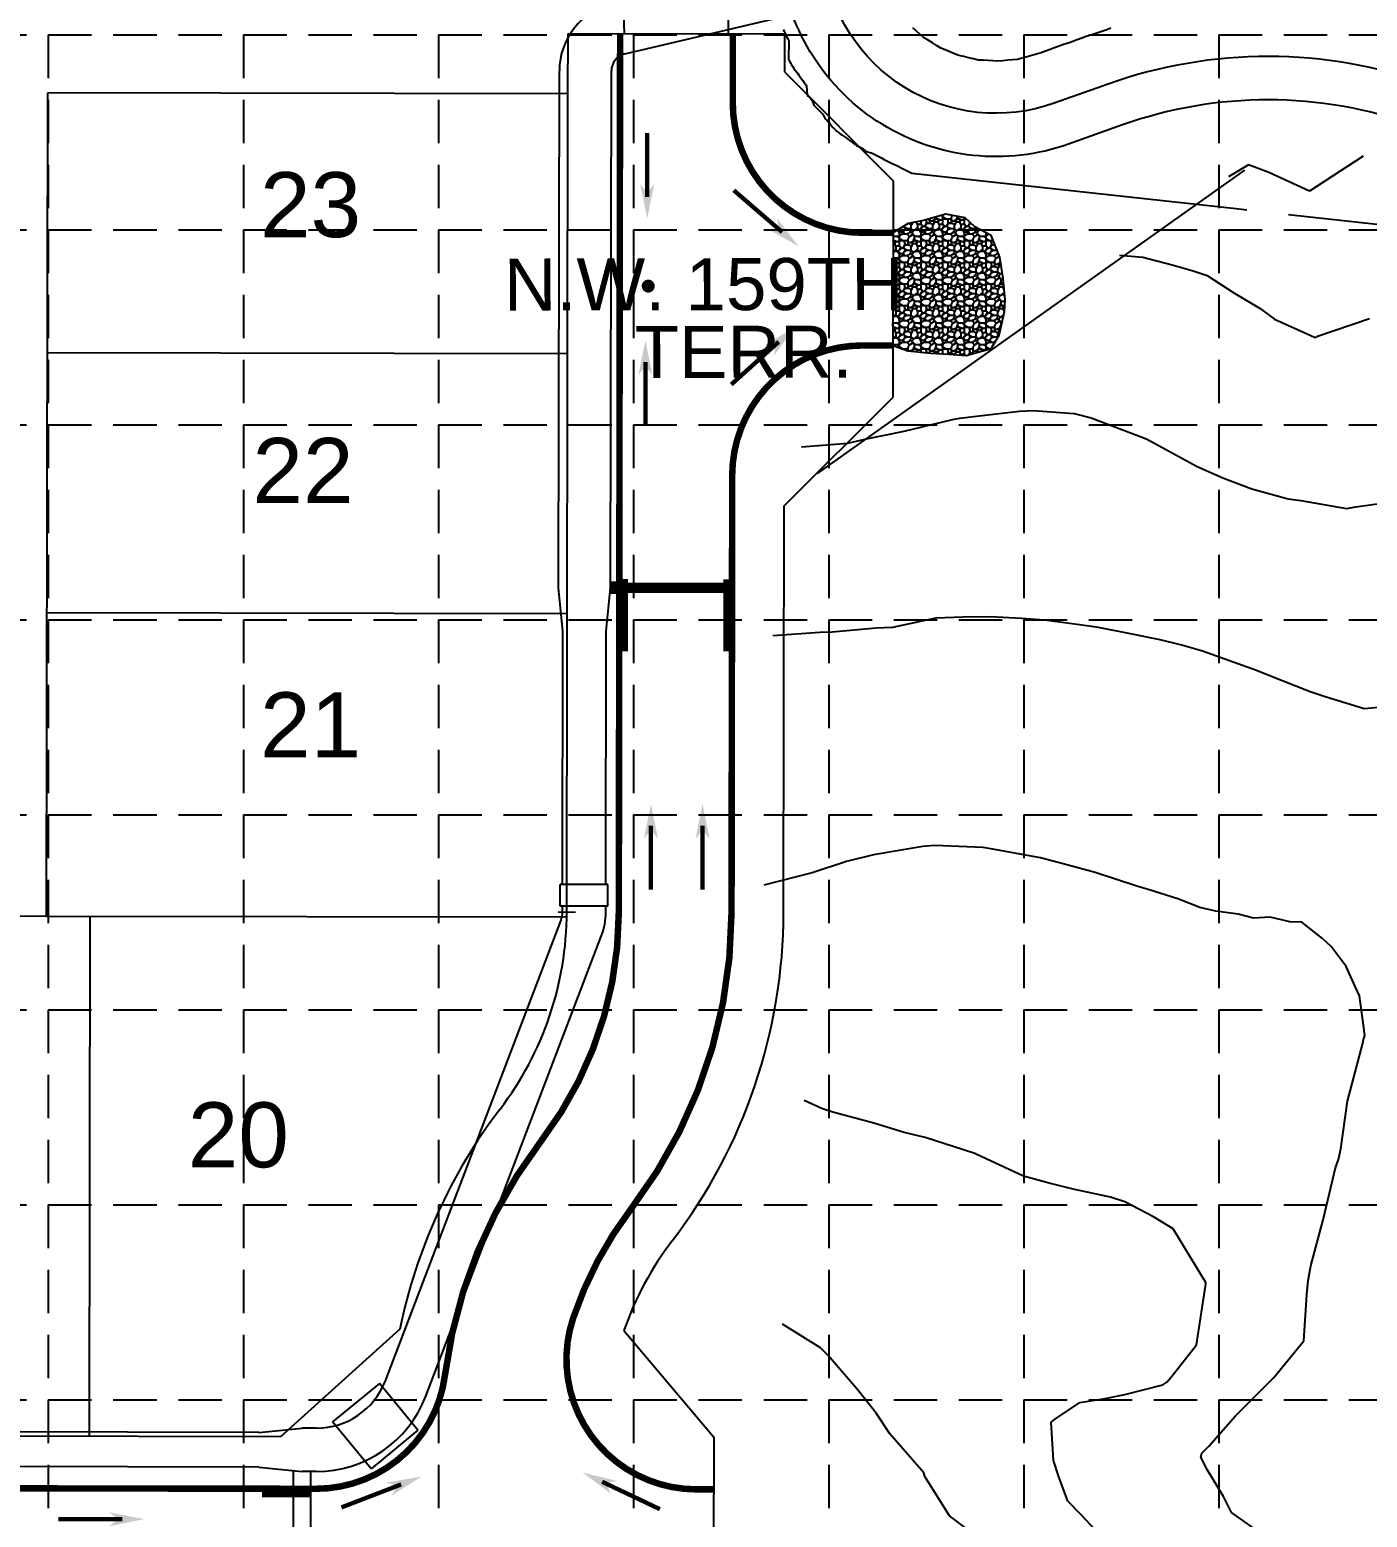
# Model space of a CAD drawing. Extents: x 626 to 3511, y 2890 to 4695.
# Drawn here: x 1974.4 to 2282.9, y 3990.4 to 4333.6 of the extents above; entities that cross this region are included whole.
import ezdxf
from ezdxf.enums import TextEntityAlignment as Align

# ---------------------------------------------------------------- set-up
doc = ezdxf.new("R2010")
doc.units = 0
doc.header["$LTSCALE"] = 100
doc.header["$MEASUREMENT"] = 0
doc.linetypes.add('HIDDEN', pattern=[0.375, 0.25, -0.125])
doc.layers.get('0').update_dxf_attribs({"linetype": 'CONTINUOUS'})
for name, color, linetype in [('$-BNDY', 6, 'CONTINUOUS'), ('$-LOTS', 4, 'CONTINUOUS'), ('DG-PIDX_CONTOURS', 5, 'CONTINUOUS'), ('DG-XCONTOURS', 9, 'CONTINUOUS'), ('DG-XIDX_CONTOURS', 2, 'CONTINUOUS'), ('FG-STNAME', 5, 'CONTINUOUS'), ('GRID', 254, 'HIDDEN'), ('P-P', 3, 'CONTINUOUS'), ('PDG-ARROWS', 250, 'CONTINUOUS'), ('PSW-LOTNUM', 7, 'CONTINUOUS'), ('PSWDGC-NEW_STORM', 2, 'CONTINUOUS'), ('PSWDGC-PAVING', 3, 'CONTINUOUS'), ('PSWDGC-POND', 2, 'CONTINUOUS'), ('PSWG-RIPRAP', 9, 'CONTINUOUS')]:
    doc.layers.add(name, color=color, linetype=linetype)
doc.layers.get('0').freeze()
doc.styles.get("Standard").update_dxf_attribs({"font": 'ARIAL.TTF'})

# ---------------------------------------------------------------- blocks, each defined once
blk = doc.blocks.new('A$C11115995')
at = {"const_width": 1}
blk.add_lwpolyline([(1.63, 19.75), (1.63, 5)], dxfattribs=at)
blk.add_solid([(1.63, 0), (0, 8), (3.25, 8), (1.63, 6)])

msp = doc.modelspace()

# ---------------------------------------------------------------- hatches: boundary and pattern name
at = {"layer": 'PSWG-RIPRAP'}
h = msp.add_hatch(dxfattribs=at)
h.set_pattern_fill('RIPRAP', color=1, scale=5, style=0, pattern_type=2)
h.set_pattern_definition([(0, (0.25, 0), (5, 5), [1.5, -1.75, 0.25, -1.5]), (0, (2.25, 1), (5, 5), [0.25, -1.25, 1, -2.5]), (0, (3, 1.25), (5, 5), [0.25, -4.75]), (0, (0.75, 1.5), (5, 5), [1, -4]), (0, (0.25, 2), (5, 5), [0.5, -4.5]), (0, (3.75, 2.5), (5, 5), [0.5, -0.25, 0.25, -4]), (0, (1.75, 2.75), (5, 5), [0.75, -4.25]), (0, (0.5, 3.25), (5, 5), [0.5, -4.5]), (0, (2.5, 3.75), (5, 5), [0.25, -1.5, 0.75, -2.5]), (0, (1.5, 4), (5, 5), [0.5, -4.5]), (0, (3.25, 4.25), (5, 5), [0.5, -4.5]), (0, (2.25, 4.5), (5, 5), [0.5, -4.5]), (0, (4.25, 4.75), (5, 5), [0.5, -4.5]), (90, (0, 0), (-5, 5), [1, -0.25, 0.5, -2, 1, -0.25]), (90, (0.25, 3.25), (-5, 5), [0.25, -4.75]), (90, (1, 1.75), (-5, 5), [0.5, -1, 0.25, -3.25]), (90, (1.25, 2.5), (-5, 5), [0.5, -1, 0.75, -2.75]), (90, (2, 1.25), (-5, 5), [0.25, -2.5, 0.5, -0.25, 0.5, -1]), (90, (2.25, 0.75), (-5, 5), [0.25, -4.75]), (90, (2.75, 2.25), (-5, 5), [0.25, -0.25, 0.75, -3.75]), (90, (3, 1.5), (-5, 5), [0.5, -2, 0.25, -0.25, 0.25, -1.75]), (90, (3.5, 0.25), (-5, 5), [0.75, -4.25]), (90, (4, 4), (-5, 5), [0.25, -0.25, 0.25, -4.25]), (90, (4.25, 2.75), (-5, 5), [0.75, -4.25]), (90, (4.875, 2.375), (-5, 5), [0.25, -4.75]), (45, (1.75, 0), (6e-16, 5), [0.35355, -6.717518]), (45, (1.25, 4.75), (6e-16, 5), [0.35355, -1.06065, 1.06065, -4.5962178]), (45, (1.75, 4), (6e-16, 5), [0.7071, -1.767767, 0.35355, -4.2426508]), (45, (2.75, 3.75), (6e-16, 5), [0.7071, -2.474875, 0.35355, -3.5355428]), (45, (0.75, 1.5), (6e-16, 5), [0.35355, -6.717518]), (45, (2, 1.5), (6e-16, 5), [1.06066, -6.010408]), (45, (3, 2), (6e-16, 5), [0.35355, -2.12132, 0.35355, -4.2426478]), (45, (3.75, 2.5), (6e-16, 5), [0.7071, -6.363968]), (45, (4.75, 2.5), (6e-16, 5), [0.7071, -6.363968]), (45, (4.75, 1), (6e-16, 5), [0.35355, -6.717518]), (45, (4.25, 3.5), (6e-16, 5), [0.35355, -6.717518]), (45, (3.75, 4.25), (6e-16, 5), [0.35355, -6.717518]), (45, (4.75, 4.75), (6e-16, 5), [0.35355, -6.717518]), (45, (0, 4.75), (6e-16, 5), [0.35355, -6.717518]), (45, (2.5, 2.75), (6e-16, 5), [0.35355, -6.717518]), (45, (3, 4.75), (6e-16, 5), [0.35355, -2.474875, 0.35355, -3.8890928]), (45, (0.75, 2), (6e-16, 5), [0.7071, -6.363968]), (45, (0.75, 3.25), (6e-16, 5), [1.06065, -6.010418]), (135, (0.25, 2), (-5, 6e-16), [0.53035, -6.540718]), (135, (3, 1.75), (-5, 6e-16), [0.35355, -6.717518]), (135, (4.5, 2.5), (-5, 6e-16), [0.35355, -6.717518]), (135, (2.75, 3.5), (-5, 6e-16), [0.35355, -6.717518]), (135, (3, 4.25), (-5, 6e-16), [0.35355, -6.717518]), (135, (2.25, 4.5), (-5, 6e-16), [0.35355, -6.717518]), (135, (3.25, 4.25), (-5, 6e-16), [0.35355, -6.717518]), (135, (0.25, 1.25), (-5, 6e-16), [0.35355, -6.717518]), (135, (1.25, 3), (-5, 6e-16), [0.35355, -6.717518]), (135, (1.25, 1.5), (-5, 6e-16), [0.7071, -6.363968]), (135, (2.25, 1), (-5, 6e-16), [0.7071, -6.363968]), (135, (4.25, 3.75), (-5, 6e-16), [0.7071, -6.363968]), (135, (2.75, 2.5), (-5, 6e-16), [0.35355, -6.717518]), (135, (3.5, 1), (-5, 6e-16), [0.7071, -4.24264, 0.35355, -1.7677778]), (135, (0.5, 3.25), (-5, 6e-16), [0.7071, -1.4142135, 0.7071, -4.2426543]), (135, (0, 0.5), (-5, 6e-16), [0.707, -1.768, 0.707, -1.768, 0.3535, -1.7675678]), (26.56505, (1.75, 1.5), (5, 3e-10), [1.118, -0.559, 0.559, -8.94434]), (26.56505, (2.5, 4.5), (5, 3e-10), [1.118, -10.06234]), (26.56505, (2.5, 1), (5, 3e-10), [0.559, -10.62134]), (26.56505, (0.25, 1.25), (5, 3e-10), [0.559, -10.62134]), (26.56505, (1.25, 2.5), (5, 3e-10), [0.559, -10.62134]), (26.56505, (0.25, 3), (5, 3e-10), [0.559, -10.62134]), (63.43495, (1, 3.5), (3e-10, 5), [0.559, -10.62134]), (63.43495, (2.75, 3.5), (3e-10, 5), [0.559, -10.62134]), (63.43495, (3.25, 0), (3e-10, 5), [0.559, -10.62134]), (63.43495, (0, 2.75), (3e-10, 5), [0.559, -10.62134]), (63.43495, (2, 0.25), (3e-10, 5), [0.559, -3.913, 0.559, -6.14934]), (116.56505, (1.25, 4.5), (-3e-10, 5), [0.559, -10.62134]), (116.56505, (4.25, 3.5), (-3e-10, 5), [0.559, -10.62134]), (116.56505, (2, 4.5), (-3e-10, 5), [0.559, -10.62134]), (116.56505, (0, 1.75), (-3e-10, 5), [0.559, -10.62134]), (153.43495, (3.75, 1), (-5, 3e-10), [0.559, -10.62134]), (153.43495, (4.75, 2.25), (-5, 3e-10), [0.559, -10.62134]), (153.43495, (1.75, 2.75), (-5, 3e-10), [0.559, -10.62134]), (153.43495, (2.5, 3.75), (-5, 3e-10), [0.559, -10.62134]), (153.43495, (4.25, 4.75), (-5, 3e-10), [0.559, -10.62134]), (153.43495, (0.75, 0), (-5, 3e-10), [0.8385, -10.34184])])
edge = h.paths.add_edge_path()
edge.add_line((2173.49, 4260.74), (2176.94, 4259.52))
edge.add_line((2176.94, 4259.52), (2182.28, 4258.99))
edge.add_line((2182.28, 4258.99), (2186.42, 4258.72))
edge.add_line((2186.42, 4258.72), (2190.43, 4258.45))
edge.add_line((2190.43, 4258.45), (2196.18, 4260.06))
edge.add_line((2196.18, 4260.06), (2198.05, 4263.13))
edge.add_line((2198.05, 4263.13), (2199.25, 4268.6))
edge.add_line((2199.25, 4268.6), (2199.39, 4271.27))
edge.add_line((2199.39, 4271.27), (2198.98, 4276.21))
edge.add_line((2198.98, 4276.21), (2198.18, 4281.15))
edge.add_line((2198.18, 4281.15), (2196.18, 4286.09))
edge.add_line((2196.18, 4286.09), (2192.44, 4288.09))
edge.add_line((2192.44, 4288.09), (2190.17, 4290.23))
edge.add_line((2190.17, 4290.23), (2185.76, 4291.03))
edge.add_line((2185.76, 4291.03), (2180.54, 4289.56))
edge.add_line((2180.54, 4289.56), (2177.07, 4288.89))
edge.add_line((2177.07, 4288.89), (2173.53, 4286.74))

# ---------------------------------------------------------------- linework, layer by layer
at = {"layer": '$-BNDY', "color": 7}
for p, q in [((2098.58, 4318.85), (2098.6, 4332.76)), ((2098.6, 4332.76), (2148.6, 4332.68)), ((2148.59, 4323.78), (2148.6, 4332.68)), ((2148.59, 4323.78), (2173.55, 4298.74)), ((1978.29, 4129.03), (1978.58, 4319.03)), ((2098.58, 4318.85), (1978.58, 4319.03)), ((2173.55, 4298.74), (2173.47, 4248.74)), ((2148.44, 4223.78), (2173.47, 4248.74)), ((2148.3, 4129.89), (2148.44, 4223.78)), ((1978.29, 4129.03), (878.29, 4130.68)), ((2111.48, 4033.48), (2132.27, 4008.8)), ((2132.2, 3958.8), (2132.27, 4008.8))]:
    msp.add_line(p, q, dxfattribs=at)
for centre, radius, start, end in [((2023.3, 4130.07), 125, 322.645, 359.9139), ((2182.27, 4008.72), 75, 142.645, 160.7258)]:
    msp.add_arc(centre, radius, start, end, dxfattribs=at)
at = {"layer": '$-LOTS', "color": 7}
for p, q in [((2098.3, 4129.96), (2098.58, 4318.85)), ((2098.49, 4258.85), (1978.49, 4259.03)), ((2098.4, 4198.85), (1978.4, 4199.03)), ((2098.29, 4128.85), (1978.29, 4129.03)), ((1988.29, 4129.02), (1988.11, 4009.02)), ((2100.3, 4129.94), (2096.3, 4129.98)), ((2059.81, 4033.78), (2032.27, 4008.95)), ((2032.27, 4008.95), (953.11, 4010.57))]:
    msp.add_line(p, q, dxfattribs=at)
for centre, radius, start, end in [((2023.3, 4130.07), 75, 322.645, 359.9139), ((2182.27, 4008.72), 125, 142.645, 168.4355)]:
    msp.add_arc(centre, radius, start, end, dxfattribs=at)
at = {"layer": 'DG-PIDX_CONTOURS', "color": 43}
for points, elevation in [([(2148.2, 4333.68), (2148.42, 4333.25), (2148.42, 4333.24), (2148.64, 4332.81), (2148.64, 4332.8), (2148.86, 4332.38), (2148.87, 4332.36), (2148.87, 4332.35), (2149.09, 4331.92), (2149.09, 4331.91), (2149.31, 4331.49), (2149.32, 4331.47), (2149.53, 4331.05), (2149.54, 4331.04), (2149.45, 4326.81), (2149.46, 4326.8), (2149.67, 4326.37), (2149.68, 4326.37), (2149.89, 4325.93), (2149.9, 4325.93), (2150.12, 4325.5), (2150.12, 4325.49), (2150.12, 4325.49), (2150.41, 4325.09), (2150.41, 4325.09), (2150.69, 4324.7), (2150.7, 4324.69), (2150.98, 4324.3), (2150.98, 4324.29), (2150.99, 4324.29), (2151.27, 4323.9), (2151.27, 4323.89), (2151.56, 4323.5), (2151.56, 4323.49), (2151.84, 4323.1), (2151.85, 4323.1), (2151.85, 4323.09), (2152.13, 4322.7), (2152.14, 4322.69), (2152.42, 4322.3), (2152.42, 4322.3), (2152.71, 4321.9), (2152.71, 4321.9), (2152.71, 4321.89), (2153, 4321.5), (2153, 4321.5), (2153.28, 4321.1), (2153.29, 4321.1), (2153.57, 4320.7), (2153.58, 4320.7), (2153.63, 4319.52), (2153.78, 4318.75), (2153.85, 4318.36), (2153.86, 4318.36), (2154.2, 4318.01), (2154.2, 4318.01), (2154.55, 4317.66), (2154.55, 4317.66), (2154.89, 4317.31), (2154.89, 4317.31), (2155.29, 4316.2), (2155.29, 4316.18), (2155.64, 4315.84), (2155.64, 4315.84), (2155.98, 4315.49), (2155.99, 4315.49), (2156.33, 4315.14), (2156.67, 4314.8), (2156.67, 4314.8), (2157.01, 4314.45), (2157.02, 4314.45), (2157.36, 4314.1), (2157.37, 4314.09), (2157.92, 4313.07), (2157.93, 4313.04), (2158.27, 4312.7), (2158.28, 4312.7), (2158.61, 4312.36), (2158.62, 4312.35), (2158.96, 4312.01), (2158.98, 4311.99), (2159.67, 4311.07), (2159.69, 4311.04), (2159.72, 4311.02), (2160.54, 4310.22), (2160.57, 4310.19), (2160.95, 4309.91), (2160.97, 4309.9), (2161.35, 4309.62), (2161.36, 4309.61), (2161.74, 4309.33), (2161.78, 4309.31), (2162.71, 4308.66), (2162.75, 4308.63), (2163.13, 4308.35), (2163.15, 4308.34), (2163.53, 4308.06), (2163.55, 4308.05), (2163.92, 4307.78), (2164.3, 4307.5), (2164.32, 4307.49), (2164.69, 4307.21), (2164.71, 4307.2), (2165.09, 4306.92), (2165.14, 4306.9), (2166.14, 4306.42), (2166.2, 4306.39), (2166.57, 4306.11), (2166.6, 4306.1), (2166.97, 4305.82), (2166.99, 4305.81), (2167.36, 4305.54), (2167.43, 4305.52), (2168.48, 4305.21), (2168.56, 4305.19), (2169.17, 4304.88), (2170.9, 4304.02), (2171.53, 4303.7), (2173.23, 4302.85), (2174.72, 4302.1), (2175.57, 4301.68), (2177.91, 4300.51), (2215.29, 4296.41), (2252.67, 4292.32), (2255.12, 4292.05)], 1140), ([(2223.81, 4333.93), (2222.64, 4333.54), (2221.47, 4333.15), (2220.3, 4332.76), (2219.13, 4332.38), (2218.1, 4332.01), (2217.06, 4331.64), (2216.02, 4331.27), (2214.98, 4330.9), (2213.94, 4330.53), (2212.9, 4330.16), (2211.86, 4329.79), (2210.82, 4329.42), (2209.78, 4329.05), (2208.74, 4328.68), (2207.7, 4328.31), (2206.66, 4327.94), (2205.56, 4327.65), (2204.46, 4327.36), (2203.36, 4327.06), (2202.26, 4326.77), (2201.13, 4326.66), (2200, 4326.55), (2198.86, 4326.44), (2197.73, 4326.33), (2196.6, 4326.4), (2195.46, 4326.47), (2194.33, 4326.55), (2193.19, 4326.62), (2192.08, 4326.88), (2190.98, 4327.14), (2189.87, 4327.39), (2188.76, 4327.65), (2187.71, 4328.08), (2186.66, 4328.52), (2185.6, 4328.95), (2184.55, 4329.38), (2183.59, 4329.98), (2182.62, 4330.58), (2181.65, 4331.18), (2180.68, 4331.77), (2179.82, 4332.52), (2178.97, 4333.27), (2178.11, 4334.01)], 1135), ([(2264.79, 4290.99), (2290.04, 4288.22), (2327.42, 4284.13)], 1140)]:
    msp.add_lwpolyline(points, dxfattribs=dict(at, elevation=elevation))
at = {"layer": 'DG-XCONTOURS', "color": 43}
for p, q in [((2281.99, 4304.45, 1139), (2269.59, 4296.39, 1139)), ((2156.11, 4231.22), (2254.71, 4301.19)), ((2255.5, 4302.43, 1139), (2250.94, 4299.68, 1139)), ((2260.24, 4300.66, 1139), (2255.5, 4302.43, 1139)), ((2269.58, 4296.38, 1139), (2260.24, 4300.66, 1139)), ((2269.59, 4296.39, 1139), (2269.58, 4296.38, 1139)), ((2269.58, 4296.38, 1139), (2269.58, 4296.38, 1139)), ((2202.73, 4245.56, 1141), (2205.93, 4245.74, 1141)), ((2205.93, 4245.74, 1141), (2215.33, 4245.09, 1141)), ((2176.08, 4240.99, 1141), (2187.26, 4243.68, 1141)), ((2187.26, 4243.68, 1141), (2188.93, 4243.95, 1141)), ((2188.93, 4243.95, 1141), (2193.38, 4244.49, 1141)), ((2193.38, 4244.49, 1141), (2202.73, 4245.56, 1141)), ((2215.33, 4245.09, 1141), (2219.28, 4244.09, 1141)), ((2219.28, 4244.09, 1141), (2231.8, 4239.31, 1141)), ((2163.09, 4238.23, 1141), (2167.04, 4239.12, 1141)), ((2167.04, 4239.12, 1141), (2176.08, 4240.99, 1141)), ((2231.8, 4239.31, 1141), (2232.11, 4239.15, 1141)), ((2232.11, 4239.15, 1141), (2232.67, 4238.85, 1141)), ((2232.67, 4238.85, 1141), (2243.71, 4232.81, 1141)), ((2152.41, 4237.4, 1141), (2163.09, 4238.23, 1141)), ((2243.71, 4232.81, 1141), (2249.65, 4230.22, 1141)), ((2249.65, 4230.22, 1141), (2256.33, 4227.64, 1141)), ((2256.33, 4227.64, 1141), (2264.69, 4225.39, 1141)), ((2264.69, 4225.39, 1141), (2267.61, 4224.97, 1141)), ((2280.27, 4223.5, 1141), (2294.01, 4225.48, 1141)), ((2267.61, 4224.97, 1141), (2278.14, 4223.15, 1141)), ((2278.14, 4223.15, 1141), (2280.27, 4223.5, 1141)), ((2183.4, 4197.82, 1142), (2173.43, 4195.69, 1142)), ((2189.63, 4198.04, 1142), (2183.4, 4197.82, 1142)), ((2195.92, 4198.12, 1142), (2189.63, 4198.04, 1142)), ((2203.19, 4197.74, 1142), (2195.92, 4198.12, 1142)), ((2208.45, 4197.37, 1142), (2203.19, 4197.74, 1142)), ((2156.63, 4194.53, 1142), (2145.79, 4193.79, 1142)), ((2159.53, 4194.63, 1142), (2156.63, 4194.53, 1142)), ((2169.62, 4195.49, 1142), (2159.53, 4194.63, 1142)), ((2173.43, 4195.69, 1142), (2169.62, 4195.49, 1142)), ((2216.02, 4196.38, 1142), (2208.45, 4197.37, 1142)), ((2220.96, 4195.67, 1142), (2216.02, 4196.38, 1142)), ((2228.3, 4194.22, 1142), (2220.96, 4195.67, 1142)), ((2235.18, 4192.82, 1142), (2228.3, 4194.22, 1142)), ((2240.17, 4191.63, 1142), (2235.18, 4192.82, 1142)), ((2244.91, 4190.22, 1142), (2240.17, 4191.63, 1142)), ((2256.3, 4186.13, 1142), (2244.91, 4190.22, 1142)), ((2257.34, 4185.73, 1142), (2256.3, 4186.13, 1142)), ((2260.24, 4184.58, 1142), (2257.34, 4185.73, 1142)), ((2269.72, 4180.84, 1142), (2260.24, 4184.58, 1142)), ((2273.01, 4179.73, 1142), (2269.72, 4180.84, 1142)), ((2282.24, 4176.94, 1142), (2273.01, 4179.73, 1142)), ((2286.29, 4177.32, 1142), (2282.24, 4176.94, 1142)), ((2169.03, 4143.22, 1143), (2162.8, 4141.67, 1143)), ((2180.44, 4145.18, 1143), (2169.03, 4143.22, 1143)), ((2183.15, 4145.41, 1143), (2180.44, 4145.18, 1143)), ((2194.22, 4144.88, 1143), (2183.15, 4145.41, 1143)), ((2196.12, 4144.61, 1143), (2194.22, 4144.88, 1143)), ((2207.57, 4142.56, 1143), (2196.12, 4144.61, 1143)), ((2162.8, 4141.67, 1143), (2154.91, 4139.08, 1143)), ((2212.79, 4141.14, 1143), (2207.57, 4142.56, 1143)), ((2220.16, 4139.14, 1143), (2212.79, 4141.14, 1143)), ((2154.91, 4139.08, 1143), (2143.71, 4136.21, 1143)), ((2229.77, 4135.97, 1143), (2220.16, 4139.14, 1143)), ((2232.39, 4135.21, 1143), (2229.77, 4135.97, 1143)), ((2239.25, 4133.06, 1143), (2232.39, 4135.21, 1143)), ((2244.29, 4131.04, 1143), (2239.25, 4133.06, 1143)), ((2247.98, 4130.22, 1143), (2244.29, 4131.04, 1143)), ((2253.18, 4129.5, 1143), (2247.98, 4130.22, 1143)), ((2256.72, 4128.6, 1143), (2253.18, 4129.5, 1143)), ((2260.53, 4128.82, 1143), (2256.72, 4128.6, 1143)), ((2265.05, 4127.77, 1143), (2260.53, 4128.82, 1143)), ((2267.82, 4127.7, 1143), (2265.05, 4127.77, 1143)), ((2272.62, 4123.91, 1143), (2267.82, 4127.7, 1143)), ((2274.6, 4122.04, 1143), (2272.62, 4123.91, 1143)), ((2278.05, 4117.47, 1143), (2274.6, 4122.04, 1143)), ((2280.2, 4112.67, 1143), (2278.05, 4117.47, 1143)), ((2281.17, 4110.71, 1143), (2280.2, 4112.67, 1143)), ((2282.03, 4103.9, 1143), (2281.17, 4110.71, 1143)), ((2282.4, 4101.57, 1143), (2282.03, 4103.9, 1143)), ((2282.04, 4100.61, 1143), (2282.4, 4101.57, 1143)), ((2278.39, 4086.41, 1143), (2281.87, 4099.79, 1143)), ((2281.87, 4099.79, 1143), (2282.04, 4100.61, 1143)), ((2157.31, 4084.6, 1144), (2153.03, 4086.52, 1144)), ((2159.65, 4083.82, 1144), (2157.31, 4084.6, 1144)), ((2276.81, 4075.36, 1143), (2278.39, 4086.41, 1143)), ((2169.14, 4081.29, 1144), (2159.65, 4083.82, 1144)), ((2176.15, 4079.15, 1144), (2169.14, 4081.29, 1144)), ((2180.99, 4078.01, 1144), (2176.15, 4079.15, 1144)), ((2192.15, 4074.37, 1144), (2180.99, 4078.01, 1144)), ((2192.61, 4074.22, 1144), (2192.15, 4074.37, 1144)), ((2192.85, 4074.1, 1144), (2192.61, 4074.22, 1144)), ((2203.62, 4069.09, 1144), (2192.85, 4074.1, 1144)), ((2276.28, 4072.96, 1143), (2276.81, 4075.36, 1143)), ((2272.79, 4059.04, 1143), (2275.59, 4070.98, 1143)), ((2275.59, 4070.98, 1143), (2276.28, 4072.96, 1143)), ((2209.58, 4067.49, 1144), (2203.62, 4069.09, 1144)), ((2215.09, 4066.04, 1144), (2209.58, 4067.49, 1144)), ((2223.74, 4064.24, 1144), (2215.09, 4066.04, 1144)), ((2227.04, 4063.19, 1144), (2223.74, 4064.24, 1144)), ((2233.65, 4059.69, 1144), (2227.04, 4063.19, 1144)), ((2238.19, 4056.94, 1144), (2233.65, 4059.69, 1144)), ((2244.73, 4046.16, 1144), (2238.19, 4056.94, 1144)), ((2269.9, 4048.37, 1143), (2272.79, 4059.04, 1143)), ((2269.32, 4045.02, 1143), (2269.9, 4048.37, 1143)), ((2243.53, 4030.19, 1144), (2245.65, 4043.7, 1144)), ((2245.72, 4044.51, 1144), (2244.73, 4046.16, 1144)), ((2245.65, 4043.7, 1144), (2245.68, 4044.16, 1144)), ((2245.68, 4044.16, 1144), (2245.72, 4044.51, 1144)), ((2268.98, 4041.75, 1143), (2269.32, 4045.02, 1143)), ((2268.28, 4031.08, 1143), (2268.98, 4041.75, 1143)), ((2237.59, 4022.63, 1144), (2243.53, 4030.19, 1144)), ((2261.35, 4022.59, 1143), (2268.28, 4031.08, 1143)), ((2236.71, 4021.58, 1144), (2237.59, 4022.63, 1144)), ((2261.26, 4022.47, 1143), (2261.35, 4022.59, 1143)), ((2226.98, 4018.67, 1144), (2235.8, 4020.92, 1144)), ((2235.8, 4020.92, 1144), (2236.71, 4021.58, 1144)), ((2252.52, 4013.8, 1143), (2261.08, 4022.32, 1143)), ((2261.08, 4022.32, 1143), (2261.26, 4022.47, 1143)), ((2211.01, 4013.11, 1144), (2216.64, 4016.82, 1144)), ((2216.64, 4016.82, 1144), (2222.45, 4017.75, 1144)), ((2222.45, 4017.75, 1144), (2226.98, 4018.67, 1144)), ((2209.99, 4012.3, 1144), (2211.01, 4013.11, 1144)), ((2210.55, 4003.49, 1144), (2209.99, 4012.3, 1144)), ((2246.35, 4006.81, 1143), (2252.52, 4013.8, 1143)), ((2244.74, 4005.16, 1143), (2246.35, 4006.81, 1143)), ((2211.82, 3999.72, 1144), (2210.55, 4003.49, 1144)), ((2244.55, 4004.22, 1143), (2244.74, 4005.16, 1143)), ((2246.11, 4001.21, 1143), (2244.55, 4004.22, 1143)), ((2213.86, 3994.08, 1144), (2211.82, 3999.72, 1144)), ((2249.74, 3995.18, 1143), (2246.11, 4001.21, 1143)), ((2251.62, 3991.51, 1143), (2249.74, 3995.18, 1143)), ((2216.93, 3990.9, 1144), (2213.86, 3994.08, 1144)), ((2220.25, 3987.36, 1144), (2216.93, 3990.9, 1144)), ((2259.24, 3986.12, 1143), (2251.62, 3991.51, 1143))]:
    msp.add_line(p, q, dxfattribs=at)
at = {"layer": 'DG-XIDX_CONTOURS', "color": 43}
for p, q in [((2225.75, 4281.6, 1140), (2231.14, 4281.12, 1140)), ((2231.14, 4281.12, 1140), (2237.96, 4279.37, 1140)), ((2237.96, 4279.37, 1140), (2242.77, 4277.98, 1140)), ((2242.77, 4277.98, 1140), (2246, 4276.86, 1140)), ((2246, 4276.86, 1140), (2252.14, 4272.87, 1140)), ((2252.14, 4272.87, 1140), (2258.25, 4269.3, 1140)), ((2258.25, 4269.3, 1140), (2261.54, 4266.84, 1140)), ((2261.54, 4266.84, 1140), (2269.94, 4263.06, 1140)), ((2271.47, 4262.87, 1140), (2283.43, 4266.96, 1140)), ((2269.94, 4263.06, 1140), (2270.88, 4262.57, 1140)), ((2270.88, 4262.57, 1140), (2271.47, 4262.87, 1140)), ((2156.83, 4029.45, 1145), (2148.03, 4034.93, 1145)), ((2158.55, 4027.73, 1145), (2156.83, 4029.45, 1145)), ((2165.56, 4019.56, 1145), (2158.55, 4027.73, 1145)), ((2169.62, 4014.42, 1145), (2165.56, 4019.56, 1145)), ((2172.84, 4009.66, 1145), (2169.62, 4014.42, 1145)), ((2180.62, 4000.65, 1145), (2172.84, 4009.66, 1145)), ((2180.89, 3999.81, 1145), (2180.62, 4000.65, 1145)), ((2181.29, 3999.17, 1145), (2180.89, 3999.81, 1145)), ((2186.55, 3990.69, 1145), (2181.29, 3999.17, 1145)), ((2190.36, 3987.84, 1145), (2186.55, 3990.69, 1145))]:
    msp.add_line(p, q, dxfattribs=at)
at = {"layer": 'GRID', "color": 252, "linetype": 'HIDDEN', "ltscale": 0.4}
for p, q in [((1978.71, 4647.46), (1978.71, 3072.26)), ((2023.71, 4647.46), (2023.71, 3072.26)), ((2068.71, 4647.46), (2068.71, 3072.26)), ((2113.71, 4647.46), (2113.71, 3072.26)), ((2158.71, 4647.46), (2158.71, 3072.26)), ((2203.71, 4647.46), (2203.71, 3072.26)), ((2248.71, 4647.46), (2248.71, 3072.26)), ((673.71, 4332.46), (3463.71, 4332.46)), ((673.71, 4287.46), (3463.71, 4287.46)), ((673.71, 4242.46), (3463.71, 4242.46)), ((673.71, 4197.46), (3463.71, 4197.46)), ((673.71, 4152.46), (3463.71, 4152.46)), ((673.71, 4107.46), (3463.71, 4107.46)), ((673.71, 4062.46), (3463.71, 4062.46)), ((673.71, 4017.46), (3463.71, 4017.46))]:
    msp.add_line(p, q, dxfattribs=at)
at = {"layer": 'P-P', "color": 7, "const_width": 1.5}
for points in [[(916.29, 4130.63), (916.14, 4028.63, 0.414214), (946.1, 3998.58), (2040.39, 3996.94, 0.377713), (2070.19, 4023.12, -0.13182), (2092.45, 4077.29, 0.164065), (2110.3, 4129.94), (2110.6, 4332.74)], [(2173.53, 4286.74), (2166.53, 4286.75, -0.414214), (2136.58, 4316.79), (2136.6, 4332.7)], [(2173.49, 4260.74), (2166.49, 4260.75, 0.414214), (2136.45, 4230.79), (2136.3, 4129.9, -0.164065), (2113.12, 4061.51, 0.08248), (2099.77, 4036.32, 0.511773), (2128.17, 3996.81), (2132.26, 3996.8)]]:
    msp.add_lwpolyline(points, format="xyb", dxfattribs=at)
at = {"layer": 'PDG-ARROWS', "const_width": 1.5}
msp.add_lwpolyline([(2117.78, 4274.72, 1), (2116.39, 4274.18, 1)], format="xyb", close=True, dxfattribs=at)
at = {"layer": 'PSWDGC-NEW_STORM', "color": 5}
for p, q in [((2111.67, 4328.01), (2159.72, 4339.32)), ((2096.41, 4204.85), (2096.59, 4324.14)), ((2108.41, 4204.84), (2108.59, 4324.12)), ((2097.39, 4194.85), (2096.41, 4204.85)), ((2107.39, 4194.84), (2108.41, 4204.84)), ((2110.41, 4206.08), (2108.41, 4206.09)), ((2136.41, 4205.79), (2110.41, 4205.83)), ((2110.41, 4203.58), (2108.28, 4203.59)), ((2136.41, 4203.79), (2110.41, 4203.83)), ((2097.3, 4136.35), (2097.39, 4194.85)), ((2107.3, 4136.34), (2107.39, 4194.84)), ((2096.8, 4131.35), (2096.8, 4136.35)), ((2107.8, 4136.34), (2096.8, 4136.35)), ((2107.8, 4131.34), (2107.8, 4136.34)), ((2107.8, 4131.34), (2096.8, 4131.35)), ((2097.3, 4129.96), (2097.3, 4131.35)), ((2107.3, 4129.95), (2107.3, 4131.34)), ((2056.46, 4021.88), (2096.97, 4128.17)), ((2065.8, 4018.32), (2106.31, 4124.61)), ((2055.1, 4021.27), (2044.28, 4012.39)), ((2063.98, 4010.45), (2055.1, 4021.27)), ((2053.16, 4001.57), (2044.28, 4012.39)), ((2027.28, 4009.96), (1490.3, 4010.76)), ((2027.28, 4009.96), (2037.28, 4010.94)), ((2040.54, 4010.94), (2037.28, 4010.94)), ((2063.98, 4010.45), (2053.16, 4001.57)), ((2027.26, 4001.96), (1490.29, 4002.76)), ((2027.26, 4001.96), (2037.26, 4000.94)), ((2035.26, 3996.94), (2035.26, 4001.14)), ((2040.53, 4000.94), (2037.26, 4000.94)), ((2039.26, 3996.94), (2039.26, 4000.94)), ((2035.22, 3970.94), (2035.26, 3996.94)), ((2039.22, 3970.94), (2039.26, 3996.94))]:
    msp.add_line(p, q, dxfattribs=at)
for points, const_width in [([(2110.41, 4204.83), (2108.41, 4204.84)], 2.5), ([(2136.41, 4204.79), (2110.41, 4204.83)], 2), ([(2111.39, 4190.21), (2111.41, 4206.83)], 2), ([(2135.39, 4190.17), (2135.41, 4206.79)], 2), ([(2039.25, 3995.94), (2028, 3995.96)], 2)]:
    msp.add_lwpolyline(points, dxfattribs=dict(at, const_width=const_width))
for centre, radius, start, end in [((2112.59, 4324.12), 16, 103.2435, 179.9139), ((2112.59, 4324.12), 4, 103.2435, 179.9139), ((2092.3, 4129.96), 5, 339.1363, 0.0357), ((2092.3, 4129.96), 15, 339.1363, 359.9842), ((2040.57, 4027.94), 17, 269.9139, 339.1363), ((2040.57, 4027.94), 27, 269.9139, 339.1363)]:
    msp.add_arc(centre, radius, start, end, dxfattribs=at)
at = {"layer": 'PSWDGC-PAVING', "color": 7}
for p, q in [((2110.3, 4129.94), (2110.6, 4332.74)), ((2136.58, 4316.79), (2136.6, 4332.7)), ((2173.53, 4286.74), (2166.53, 4286.75)), ((2173.49, 4260.74), (2166.49, 4260.75)), ((2136.3, 4129.9), (2136.45, 4230.79)), ((2040.39, 3996.94), (946.1, 3998.58)), ((2132.26, 3996.8), (2128.17, 3996.81))]:
    msp.add_line(p, q, dxfattribs=at)
for centre, radius, start, end in [((2023.6, 4332.87), 112, 359.9139, 89.8933), ((2023.6, 4332.87), 88, 359.9139, 89.8933), ((2166.58, 4316.75), 30, 179.9139, 269.9139), ((2166.45, 4230.75), 30, 89.9139, 179.9139), ((2023.3, 4130.07), 87, 322.645, 359.9139), ((2023.3, 4130.07), 113, 322.645, 359.9139), ((2182.27, 4008.72), 113, 142.645, 172.6827), ((2182.27, 4008.72), 87, 142.645, 161.5054), ((2128.22, 4026.81), 30, 161.5054, 269.9139), ((2040.44, 4026.94), 30, 269.9139, 352.6827)]:
    msp.add_arc(centre, radius, start, end, dxfattribs=at)
at = {"layer": 'PSWDGC-POND', "color": 43}
for points in [[(2293.77, 4311.54, 0.173214), (2226.5, 4311.65), (2214.03, 4307.21, -0.479796), (2147.66, 4348.19, 0.263883), (2074.1, 4447.21, -0.297534), (2050.26, 4483.88), (2050.33, 4522.82, -0.414214), (2090.41, 4562.75), (2556.4, 4561.88, -0.64154), (2586.59, 4495.72), (2549.71, 4453.05, 0.179693), (2537.54, 4420.43), (2537.44, 4354.86, -0.518649), (2470.55, 4307.87), (2461.01, 4311.29, 0.173214), (2393.74, 4311.39), (2360.55, 4299.6, -0.173214), (2326.92, 4299.65)], [(2297.15, 4320.96, 0.173214), (2223.15, 4321.07), (2210.68, 4316.63, -0.479796), (2157.58, 4349.42, 0.263883), (2078.14, 4456.36, -0.297534), (2060.26, 4483.86), (2060.33, 4522.8, -0.414214), (2090.39, 4552.75), (2556.38, 4551.88, -0.64154), (2579.02, 4502.26), (2542.14, 4459.59, 0.179693), (2527.54, 4420.44), (2527.44, 4354.87, -0.518649), (2473.93, 4317.28), (2464.38, 4320.71, 0.173214), (2390.39, 4320.82), (2357.2, 4309.02, -0.173214), (2330.3, 4309.06)]]:
    msp.add_lwpolyline(points, format="xyb", close=True, dxfattribs=at)
at = {"layer": 'PSWG-RIPRAP', "color": 1}
msp.add_lwpolyline([(2173.49, 4260.74), (2176.94, 4259.52), (2182.28, 4258.99), (2186.42, 4258.72), (2190.43, 4258.45), (2196.18, 4260.06), (2198.05, 4263.13), (2199.25, 4268.6), (2199.39, 4271.27), (2198.98, 4276.21), (2198.18, 4281.15), (2196.18, 4286.09), (2192.44, 4288.09), (2190.17, 4290.23), (2185.76, 4291.03), (2180.54, 4289.56), (2177.07, 4288.89), (2173.53, 4286.74)], dxfattribs=at)

# ---------------------------------------------------------------- block references
at = {"layer": 'PDG-ARROWS'}
for p, rotation in [((2115.22, 4290.03), 359.9980704579865), ((2150.7, 4282.41), 49.18467204004789), ((2151.99, 4263.74), 132.0078809905565), ((2118.06, 4261.91), 179.9980704579865), ((2119.34, 4154.93), 179.9980704579865), ((2131.24, 4154.93), 179.9980704579865), ((2102.64, 4002.18), 244.5935373015752), ((2065.35, 3998.23), 111.069119602018), ((2000.77, 3988.3), 89.99807045798647)]:
    msp.add_blockref('A$C11115995', p, dxfattribs=dict(at, rotation=rotation))

# ---------------------------------------------------------------- texts
at = {"layer": 'FG-STNAME', "color": 7}
for s, p in [('N.W. 159TH', (2083.81, 4268.8, -1542.01)), ('TERR.', (2113.96, 4253.24, -1542.01))]:
    msp.add_text(s, height=12, rotation=0.1101, dxfattribs=at).set_placement(p)
at = {"layer": 'PSW-LOTNUM', "color": 7}
for s, p in [('23', (2039.21, 4285.74, -1649.45)), ('22', (2037.46, 4224.41, -1649.45)), ('21', (2039.21, 4165.72, -1649.45)), ('20', (2022.55, 4071.11, -1649.45))]:
    msp.add_text(s, height=15, dxfattribs=at).set_placement(p, align=Align.CENTER)

doc.saveas('drawing.dxf')
